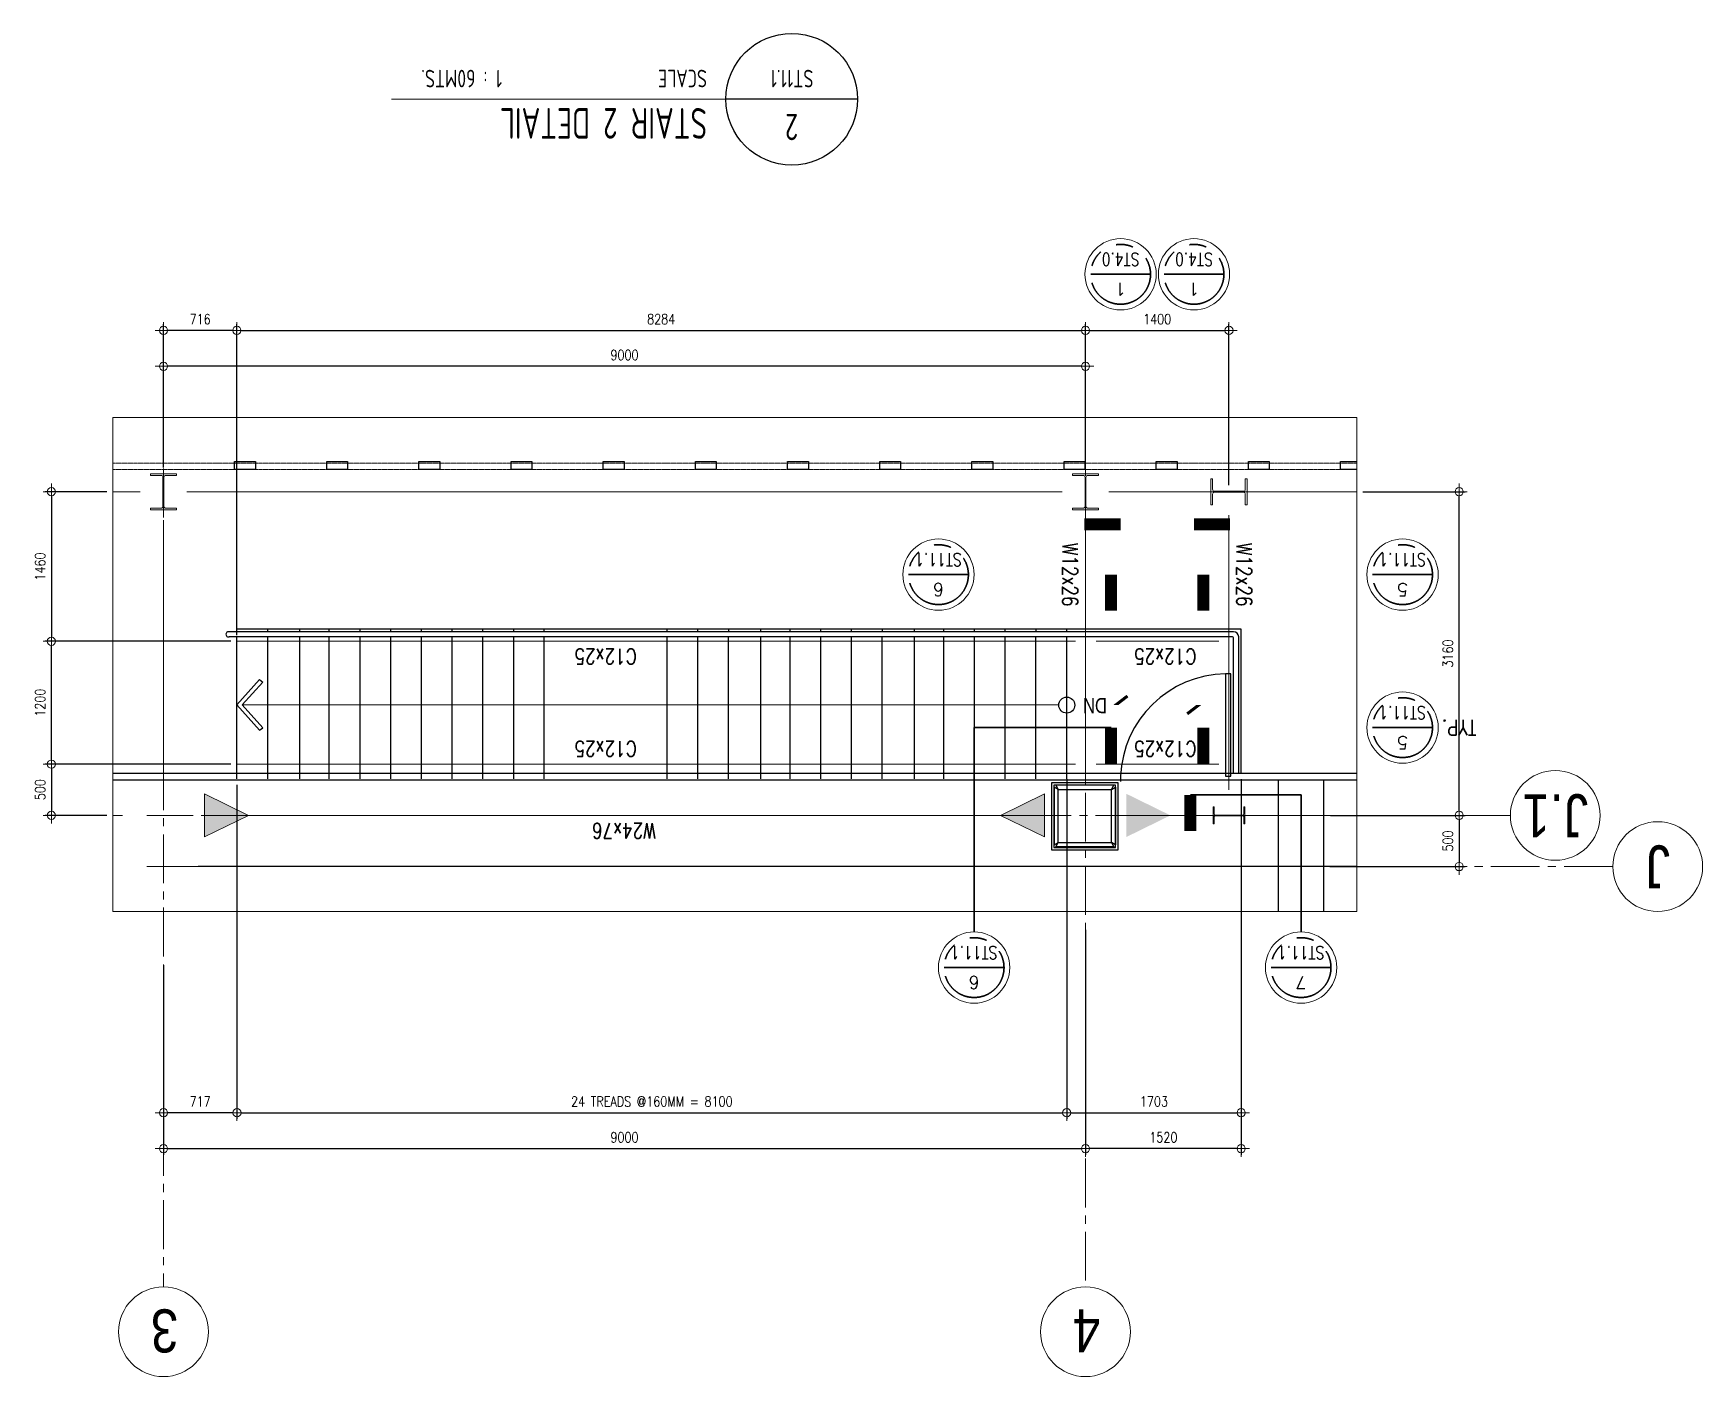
# Model space of a CAD drawing. Header units: millimetres. Extents: x 374056 to 882622, y 26363 to 140094.
# Drawn here: x 729251 to 745545, y 26363 to 39479 of the extents above; entities that cross this region are included whole.
import ezdxf
from ezdxf.enums import TextEntityAlignment as Align

# ---------------------------------------------------------------- set-up
doc = ezdxf.new("R2010")
doc.units = ezdxf.units.MM
doc.header["$MEASUREMENT"] = 0
for name, pattern in [('$0$CENTER2', [28.575, 19.05, -3.175, 3.175, -3.175]), ('CENTER', [50.8, 31.75, -6.35, 6.35, -6.35]), ('CENTER2', [28.575, 19.05, -3.175, 3.175, -3.175]), ('PHANTOM2', [1.25, 0.625, -0.125, 0.125, -0.125, 0.125, -0.125])]:
    doc.linetypes.add(name, pattern=pattern)
doc.layers.get('0').update_dxf_attribs({"lineweight": 9})
for name, color, linetype in [('$0$COLUMN', 7, 'Continuous'), ('$0$D', 1, 'Continuous'), ('$0$DR', 7, 'Continuous'), ('$0$HATCH', 8, 'Continuous'), ('$0$S-COLS', 6, 'Continuous'), ('$0$S_GRID LINES', 252, 'Continuous'), ('$1$HATCH', 8, 'Continuous'), ('$2$cladding', 2, 'Continuous'), ('TARGET-MAIN', 1, 'Continuous')]:
    doc.layers.add(name, color=color, linetype=linetype)
for name, color, linetype, lineweight in [('A_DIM', 1, 'Continuous', 5), ('COLUMN', 4, 'Continuous', 20), ('OUTLINE', 252, 'CENTER2', 9), ('S-ANNO-DIMS', 252, 'Continuous', 5), ('S-ANNO-MARK', 2, 'Continuous', 18), ('S-ANNO-NPLT', 7, 'Continuous', 9), ('S-Anno-Symb', 143, 'PHANTOM2', 30), ('S-Anno-Text', 52, 'Continuous', 9), ('S-BEAM', 5, 'Continuous', 9), ('S-CONN', 1, 'Continuous', 9), ('S_GRID LINES', 252, 'CENTER', 5), ('TEXT', 6, 'Continuous', 20)]:
    doc.layers.add(name, color=color, linetype=linetype, lineweight=lineweight)
doc.styles.add('$0$MMTX$0$ESMX$0$X-OPTA1D', font='x-opta1d')
doc.styles.add('1', font='romans.shx', dxfattribs={"width": 0.8, "height": 100})
doc.styles.add('ARCHITEXT', font='architxt.shx', dxfattribs={"width": 0.85})
doc.styles.add('ARIALNW', font='ARIALN.TTF')
doc.styles.add('ROMANSX', font='ROMANS.shx', dxfattribs={"height": 0.09375})
doc.styles.add('SIMPLEX', font='SIMPLEX.shx', dxfattribs={"width": 1.1})
doc.dimstyles.new('DIM 60', dxfattribs={"dimtxt": 120, "dimasz": 40, "dimexe": 60, "dimexo": 60, "dimgap": 60, "dimtad": 1, "dimdec": 4, "dimrnd": 1, "dimdsep": 46, "dimtxsty": '1', "dimblk": 'CIR-1', "dimcen": 100, "dimclrd": 1, "dimclre": 1, "dimclrt": 3, "dimadec": 0, "dimazin": 0, "dimtfac": 1, "dimtdec": 4, "dimtix": 1, "dimtmove": 0, "dimatfit": 3, "dimfxl": 0, "dimtvp": 1, "dimtolj": 1, "dimtzin": 0, "dimarcsym": 0})

# ---------------------------------------------------------------- blocks, each defined once
blk = doc.blocks.new('CIR-1')
at = {"layer": 'A_DIM'}
for p, q in [((-2, 0), (2, 0)), ((0, -2), (0, 2))]:
    blk.add_line(p, q, dxfattribs=at)
at = {"layer": 'A_DIM', "color": 2}
blk.add_circle((0, 0), 1, dxfattribs=at)
blk = doc.blocks.new('*D217')
at = {"layer": 'A_DIM', "color": 1, "lineweight": -2, "ltscale": 0.05, "transparency": 16777216}
for p, q in [((742228, 35003), (743228, 35003)), ((743168, 31883), (743168, 34963)), ((741913, 31843), (743228, 31843))]:
    blk.add_line(p, q, dxfattribs=at)
at = {"layer": 'Defpoints', "color": 0, "ltscale": 0.05, "transparency": 16777216}
for p in [(742168, 35003, 0), (743168, 35003), (741853, 31843, 0)]:
    blk.add_point(p, dxfattribs=at)
at = {"layer": 'A_DIM', "color": 1, "lineweight": -2, "ltscale": 0.05, "transparency": 16777216, "xscale": 40, "yscale": 40, "zscale": 40}
for p, rotation in [((743168, 35003), 90), ((743168, 31843), 270)]:
    blk.add_blockref('CIR-1', p, dxfattribs=dict(at, rotation=rotation))
at = {"layer": 'A_DIM', "color": 3, "ltscale": 0.05, "transparency": 16777216, "insert": (743058, 33423), "char_height": 100, "attachment_point": 5, "rotation": 90, "style": '1'}
blk.add_mtext('\\A1;3160', dxfattribs=at)
blk = doc.blocks.new('*D218')
at = {"layer": 'A_DIM', "color": 1, "lineweight": -2, "ltscale": 0.05, "transparency": 16777216}
for p, q in [((741913, 31843), (743228, 31843)), ((743168, 31803), (743168, 31383)), ((741907, 31343), (743228, 31343))]:
    blk.add_line(p, q, dxfattribs=at)
at = {"layer": 'Defpoints', "color": 0, "ltscale": 0.05, "transparency": 16777216}
for p in [(741853, 31843, 0), (741847, 31343, 0), (743168, 31343)]:
    blk.add_point(p, dxfattribs=at)
at = {"layer": 'A_DIM', "color": 1, "lineweight": -2, "ltscale": 0.05, "transparency": 16777216, "xscale": 40, "yscale": 40, "zscale": 40}
for p, rotation in [((743168, 31843), 90), ((743168, 31343), 270)]:
    blk.add_blockref('CIR-1', p, dxfattribs=dict(at, rotation=rotation))
at = {"layer": 'A_DIM', "color": 3, "ltscale": 0.05, "transparency": 16777216, "insert": (743058, 31593), "char_height": 100, "attachment_point": 5, "rotation": 90, "style": '1'}
blk.add_mtext('\\A1;500', dxfattribs=at)
blk = doc.blocks.new('*D219')
at = {"layer": 'A_DIM', "color": 1, "lineweight": -2, "ltscale": 0.05, "transparency": 16777216}
for p, q in [((731238, 32140), (731238, 28879)), ((730521, 30379), (730521, 28879)), ((731198, 28939), (730561, 28939))]:
    blk.add_line(p, q, dxfattribs=at)
at = {"layer": 'Defpoints', "color": 0, "ltscale": 0.05, "transparency": 16777216}
for p in [(731238, 32200, 0), (730521, 30439, 0), (730521, 28939)]:
    blk.add_point(p, dxfattribs=at)
at = {"layer": 'A_DIM', "color": 1, "lineweight": -2, "ltscale": 0.05, "transparency": 16777216, "xscale": 40, "yscale": 40, "zscale": 40, "rotation": 180}
blk.add_blockref('CIR-1', (730521, 28939), dxfattribs=at)
at = {"layer": 'A_DIM', "color": 1, "lineweight": -2, "ltscale": 0.05, "transparency": 16777216, "xscale": 40, "yscale": 40, "zscale": 40}
blk.add_blockref('CIR-1', (731238, 28939), dxfattribs=at)
at = {"layer": 'A_DIM', "color": 3, "ltscale": 0.05, "transparency": 16777216, "insert": (730879, 29049), "char_height": 100, "attachment_point": 5, "style": '1'}
blk.add_mtext('\\A1;717', dxfattribs=at)
blk = doc.blocks.new('*D220')
at = {"layer": 'A_DIM', "color": 1, "lineweight": -2, "ltscale": 0.05, "transparency": 16777216}
for p, q in [((739521, 30724), (739521, 28529)), ((730521, 30379), (730521, 28529)), ((730561, 28589), (739481, 28589))]:
    blk.add_line(p, q, dxfattribs=at)
at = {"layer": 'Defpoints', "color": 0, "ltscale": 0.05, "transparency": 16777216}
for p in [(739521, 30784, 0), (730521, 30439, 0), (739521, 28589)]:
    blk.add_point(p, dxfattribs=at)
at = {"layer": 'A_DIM', "color": 1, "lineweight": -2, "ltscale": 0.05, "transparency": 16777216, "xscale": 40, "yscale": 40, "zscale": 40, "rotation": 180}
blk.add_blockref('CIR-1', (730521, 28589), dxfattribs=at)
at = {"layer": 'A_DIM', "color": 1, "lineweight": -2, "ltscale": 0.05, "transparency": 16777216, "xscale": 40, "yscale": 40, "zscale": 40}
blk.add_blockref('CIR-1', (739521, 28589), dxfattribs=at)
at = {"layer": 'A_DIM', "color": 3, "ltscale": 0.05, "transparency": 16777216, "insert": (735021, 28699), "char_height": 100, "attachment_point": 5, "style": '1'}
blk.add_mtext('\\A1;9000', dxfattribs=at)
blk = doc.blocks.new('*D221')
at = {"layer": 'A_DIM', "color": 1, "lineweight": -2, "ltscale": 0.05, "transparency": 16777216}
for p, q in [((731238, 32140), (731238, 28879)), ((739338, 32196), (739338, 28879)), ((731278, 28939), (739298, 28939))]:
    blk.add_line(p, q, dxfattribs=at)
at = {"layer": 'Defpoints', "color": 0, "ltscale": 0.05, "transparency": 16777216}
for p in [(731238, 32200, 0), (739338, 32256, 0), (739338, 28939)]:
    blk.add_point(p, dxfattribs=at)
at = {"layer": 'A_DIM', "color": 1, "lineweight": -2, "ltscale": 0.05, "transparency": 16777216, "xscale": 40, "yscale": 40, "zscale": 40, "rotation": 180}
blk.add_blockref('CIR-1', (731238, 28939), dxfattribs=at)
at = {"layer": 'A_DIM', "color": 1, "lineweight": -2, "ltscale": 0.05, "transparency": 16777216, "xscale": 40, "yscale": 40, "zscale": 40}
blk.add_blockref('CIR-1', (739338, 28939), dxfattribs=at)
at = {"layer": 'A_DIM', "color": 3, "ltscale": 0.05, "transparency": 16777216, "insert": (735288, 29049), "char_height": 100, "attachment_point": 5, "style": '1'}
blk.add_mtext('\\A1;24 TREADS @160MM = 8100', dxfattribs=at)
blk = doc.blocks.new('*D222')
at = {"layer": 'A_DIM', "color": 1, "lineweight": -2, "ltscale": 0.05, "transparency": 16777216}
for p, q in [((739338, 32196), (739338, 28879)), ((741041, 32196), (741041, 28879)), ((739378, 28939), (741001, 28939))]:
    blk.add_line(p, q, dxfattribs=at)
at = {"layer": 'Defpoints', "color": 0, "ltscale": 0.05, "transparency": 16777216}
for p in [(739338, 32256, 0), (741041, 32256, 0), (741041, 28939)]:
    blk.add_point(p, dxfattribs=at)
at = {"layer": 'A_DIM', "color": 1, "lineweight": -2, "ltscale": 0.05, "transparency": 16777216, "xscale": 40, "yscale": 40, "zscale": 40, "rotation": 180}
blk.add_blockref('CIR-1', (739338, 28939), dxfattribs=at)
at = {"layer": 'A_DIM', "color": 1, "lineweight": -2, "ltscale": 0.05, "transparency": 16777216, "xscale": 40, "yscale": 40, "zscale": 40}
blk.add_blockref('CIR-1', (741041, 28939), dxfattribs=at)
at = {"layer": 'A_DIM', "color": 3, "ltscale": 0.05, "transparency": 16777216, "insert": (740189, 29049), "char_height": 100, "attachment_point": 5, "style": '1'}
blk.add_mtext('\\A1;1703', dxfattribs=at)
blk = doc.blocks.new('TARGET-DWGLABEL')
at = {"layer": 'TARGET-MAIN'}
blk.add_line((-7.5, 0), (7.5, 0), dxfattribs=at)
blk.add_circle((0, 0), 7.5, dxfattribs=at)
at = {"layer": 'TARGET-MAIN', "color": 2, "style": 'ARCHITEXT', "width": 0.85}
blk.add_text('SCALE', height=2, dxfattribs=at).set_placement((9.66, -2.36), align=Align.MIDDLE_LEFT)
at = {"layer": 'TARGET-MAIN', "color": 6, "style": 'ARCHITEXT', "width": 0.85}
blk.add_attdef('DRAWING_TITLE', text='', height=5, dxfattribs=at).set_placement((9.08, 4.41), align=Align.MIDDLE_LEFT)
at = {"layer": 'TARGET-MAIN', "color": 4, "style": 'ARCHITEXT', "width": 0.85}
blk.add_attdef('DWG_NO.', text='', height=3, dxfattribs=at).set_placement((0, 3.17), align=Align.MIDDLE_CENTER)
at = {"layer": 'TARGET-MAIN', "color": 3, "style": 'ARCHITEXT', "width": 0.85}
blk.add_attdef('SHT_NO.', text='', height=2, dxfattribs=at).set_placement((-0.02, -2.36), align=Align.MIDDLE_CENTER)
at = {"layer": 'TARGET-MAIN', "color": 2, "style": 'ARCHITEXT', "width": 0.85}
blk.add_attdef('SCALE', text='', height=2, dxfattribs=at).set_placement((69.6, -2.36), align=Align.MIDDLE_RIGHT)
blk = doc.blocks.new('Bubble')
at = {"layer": 'S-ANNO-NPLT'}
blk.add_circle((0, 0), 0.261, dxfattribs=at)
at = {"layer": 'S-Anno-Symb', "color": 0}
blk.add_line((-0.219, 0), (0.219, 0), dxfattribs=at)
blk.add_circle((0, 0), 0.219, dxfattribs=at)
at = {"layer": 'S-Anno-Symb', "style": 'ROMANSX'}
for tag, p in [('1', (0, 0.109)), ('S1', (0, -0.109))]:
    blk.add_attdef(tag, text='', height=0.0937, dxfattribs=at).set_placement(p, align=Align.MIDDLE_CENTER)
at = {"layer": 'S-Anno-Symb', "style": 'ROMANSX', "width": 1.018385, "flags": 8}
blk.add_attdef('LONG', text='', height=0.0937, dxfattribs=at).set_placement((-0.18, -0.125), (0.18, -0.125), align=Align.FIT)
blk = doc.blocks.new('*D235')
at = {"layer": 'A_DIM', "color": 1, "lineweight": -2, "ltscale": 0.05, "transparency": 16777216}
for p, q in [((731178, 33543), (729367, 33543)), ((729427, 32383), (729427, 33503)), ((731177, 32343), (729367, 32343))]:
    blk.add_line(p, q, dxfattribs=at)
at = {"layer": 'Defpoints', "color": 0, "ltscale": 0.05, "transparency": 16777216}
for p in [(729427, 33543), (731238, 33543, 0), (731237, 32343, 0)]:
    blk.add_point(p, dxfattribs=at)
at = {"layer": 'A_DIM', "color": 1, "lineweight": -2, "ltscale": 0.05, "transparency": 16777216, "xscale": 40, "yscale": 40, "zscale": 40}
for p, rotation in [((729427, 33543), 90), ((729427, 32343), 270)]:
    blk.add_blockref('CIR-1', p, dxfattribs=dict(at, rotation=rotation))
at = {"layer": 'A_DIM', "color": 3, "ltscale": 0.05, "transparency": 16777216, "insert": (729317, 32943), "char_height": 100, "attachment_point": 5, "rotation": 90, "style": '1'}
blk.add_mtext('\\A1;1200', dxfattribs=at)
blk = doc.blocks.new('*D236')
at = {"layer": 'A_DIM', "color": 1, "lineweight": -2, "ltscale": 0.05, "transparency": 16777216}
for p, q in [((731177, 32343), (729367, 32343)), ((729427, 32303), (729427, 31883)), ((729967, 31843), (729367, 31843))]:
    blk.add_line(p, q, dxfattribs=at)
at = {"layer": 'Defpoints', "color": 0, "ltscale": 0.05, "transparency": 16777216}
for p in [(731237, 32343, 0), (729427, 31843), (730027, 31843, 0)]:
    blk.add_point(p, dxfattribs=at)
at = {"layer": 'A_DIM', "color": 1, "lineweight": -2, "ltscale": 0.05, "transparency": 16777216, "xscale": 40, "yscale": 40, "zscale": 40}
for p, rotation in [((729427, 32343), 90), ((729427, 31843), 270)]:
    blk.add_blockref('CIR-1', p, dxfattribs=dict(at, rotation=rotation))
at = {"layer": 'A_DIM', "color": 3, "ltscale": 0.05, "transparency": 16777216, "insert": (729317, 32093), "char_height": 100, "attachment_point": 5, "rotation": 90, "style": '1'}
blk.add_mtext('\\A1;500', dxfattribs=at)
blk = doc.blocks.new('*D237')
at = {"layer": 'A_DIM', "color": 1, "lineweight": -2, "ltscale": 0.05, "transparency": 16777216}
for p, q in [((729967, 35003), (729367, 35003)), ((729427, 34963), (729427, 33583)), ((731178, 33543), (729367, 33543))]:
    blk.add_line(p, q, dxfattribs=at)
at = {"layer": 'Defpoints', "color": 0, "ltscale": 0.05, "transparency": 16777216}
for p in [(730027, 35003, 0), (729427, 33543), (731238, 33543, 0)]:
    blk.add_point(p, dxfattribs=at)
at = {"layer": 'A_DIM', "color": 1, "lineweight": -2, "ltscale": 0.05, "transparency": 16777216, "xscale": 40, "yscale": 40, "zscale": 40}
for p, rotation in [((729427, 35003), 90), ((729427, 33543), 270)]:
    blk.add_blockref('CIR-1', p, dxfattribs=dict(at, rotation=rotation))
at = {"layer": 'A_DIM', "color": 3, "ltscale": 0.05, "transparency": 16777216, "insert": (729317, 34273), "char_height": 100, "attachment_point": 5, "rotation": 90, "style": '1'}
blk.add_mtext('\\A1;1460', dxfattribs=at)
blk = doc.blocks.new('*D241')
at = {"layer": 'A_DIM', "color": 1, "lineweight": -2, "ltscale": 0.05, "transparency": 16777216}
for p, q in [((739521, 35239), (739521, 36638)), ((739561, 36578), (740881, 36578)), ((740921, 35067), (740921, 36638))]:
    blk.add_line(p, q, dxfattribs=at)
at = {"layer": 'Defpoints', "color": 0, "ltscale": 0.05, "transparency": 16777216}
for p in [(740921, 36578), (739521, 35179, 0), (740921, 35007, 0)]:
    blk.add_point(p, dxfattribs=at)
at = {"layer": 'A_DIM', "color": 1, "lineweight": -2, "ltscale": 0.05, "transparency": 16777216, "xscale": 40, "yscale": 40, "zscale": 40, "rotation": 180}
blk.add_blockref('CIR-1', (739521, 36578), dxfattribs=at)
at = {"layer": 'A_DIM', "color": 1, "lineweight": -2, "ltscale": 0.05, "transparency": 16777216, "xscale": 40, "yscale": 40, "zscale": 40}
blk.add_blockref('CIR-1', (740921, 36578), dxfattribs=at)
at = {"layer": 'A_DIM', "color": 3, "ltscale": 0.05, "transparency": 16777216, "insert": (740221, 36688), "char_height": 100, "attachment_point": 5, "style": '1'}
blk.add_mtext('\\A1;1400', dxfattribs=at)
blk = doc.blocks.new('*D242')
at = {"layer": 'A_DIM', "color": 1, "lineweight": -2, "ltscale": 0.05, "transparency": 16777216}
for p, q in [((730521, 35239), (730521, 36288)), ((739481, 36228), (730561, 36228)), ((739521, 35239), (739521, 36288))]:
    blk.add_line(p, q, dxfattribs=at)
at = {"layer": 'Defpoints', "color": 0, "ltscale": 0.05, "transparency": 16777216}
for p in [(730521, 36228), (730521, 35179, 0), (739521, 35179, 0)]:
    blk.add_point(p, dxfattribs=at)
at = {"layer": 'A_DIM', "color": 1, "lineweight": -2, "ltscale": 0.05, "transparency": 16777216, "xscale": 40, "yscale": 40, "zscale": 40, "rotation": 180}
blk.add_blockref('CIR-1', (730521, 36228), dxfattribs=at)
at = {"layer": 'A_DIM', "color": 1, "lineweight": -2, "ltscale": 0.05, "transparency": 16777216, "xscale": 40, "yscale": 40, "zscale": 40}
blk.add_blockref('CIR-1', (739521, 36228), dxfattribs=at)
at = {"layer": 'A_DIM', "color": 3, "ltscale": 0.05, "transparency": 16777216, "insert": (735021, 36338), "char_height": 100, "attachment_point": 5, "style": '1'}
blk.add_mtext('\\A1;9000', dxfattribs=at)
blk = doc.blocks.new('*D243')
at = {"layer": 'A_DIM', "color": 1, "lineweight": -2, "ltscale": 0.05, "transparency": 16777216}
for p, q in [((730521, 35239), (730521, 36638)), ((731197, 36578), (730561, 36578)), ((731237, 33603), (731237, 36638))]:
    blk.add_line(p, q, dxfattribs=at)
at = {"layer": 'Defpoints', "color": 0, "ltscale": 0.05, "transparency": 16777216}
for p in [(730521, 36578), (730521, 35179, 0), (731237, 33543, 0)]:
    blk.add_point(p, dxfattribs=at)
at = {"layer": 'A_DIM', "color": 1, "lineweight": -2, "ltscale": 0.05, "transparency": 16777216, "xscale": 40, "yscale": 40, "zscale": 40, "rotation": 180}
blk.add_blockref('CIR-1', (730521, 36578), dxfattribs=at)
at = {"layer": 'A_DIM', "color": 1, "lineweight": -2, "ltscale": 0.05, "transparency": 16777216, "xscale": 40, "yscale": 40, "zscale": 40}
blk.add_blockref('CIR-1', (731237, 36578), dxfattribs=at)
at = {"layer": 'A_DIM', "color": 3, "ltscale": 0.05, "transparency": 16777216, "insert": (730879, 36688), "char_height": 100, "attachment_point": 5, "style": '1'}
blk.add_mtext('\\A1;716', dxfattribs=at)
blk = doc.blocks.new('*D244')
at = {"layer": 'A_DIM', "color": 1, "lineweight": -2, "ltscale": 0.05, "transparency": 16777216}
for p, q in [((731237, 33603), (731237, 36638)), ((731277, 36578), (739481, 36578)), ((739521, 35239), (739521, 36638))]:
    blk.add_line(p, q, dxfattribs=at)
at = {"layer": 'Defpoints', "color": 0, "ltscale": 0.05, "transparency": 16777216}
for p in [(739521, 36578), (739521, 35179, 0), (731237, 33543, 0)]:
    blk.add_point(p, dxfattribs=at)
at = {"layer": 'A_DIM', "color": 1, "lineweight": -2, "ltscale": 0.05, "transparency": 16777216, "xscale": 40, "yscale": 40, "zscale": 40, "rotation": 180}
blk.add_blockref('CIR-1', (731237, 36578), dxfattribs=at)
at = {"layer": 'A_DIM', "color": 1, "lineweight": -2, "ltscale": 0.05, "transparency": 16777216, "xscale": 40, "yscale": 40, "zscale": 40}
blk.add_blockref('CIR-1', (739521, 36578), dxfattribs=at)
at = {"layer": 'A_DIM', "color": 3, "ltscale": 0.05, "transparency": 16777216, "insert": (735379, 36688), "char_height": 100, "attachment_point": 5, "style": '1'}
blk.add_mtext('\\A1;8284', dxfattribs=at)
blk = doc.blocks.new('*D245')
at = {"layer": 'A_DIM', "color": 1, "lineweight": -2, "ltscale": 0.05, "transparency": 16777216}
for p, q in [((741041, 32196), (741041, 28529)), ((739521, 30724), (739521, 28529)), ((741001, 28589), (739561, 28589))]:
    blk.add_line(p, q, dxfattribs=at)
at = {"layer": 'Defpoints', "color": 0, "ltscale": 0.05, "transparency": 16777216}
for p in [(741041, 32256, 0), (739521, 30784, 0), (739521, 28589)]:
    blk.add_point(p, dxfattribs=at)
at = {"layer": 'A_DIM', "color": 1, "lineweight": -2, "ltscale": 0.05, "transparency": 16777216, "xscale": 40, "yscale": 40, "zscale": 40, "rotation": 180}
blk.add_blockref('CIR-1', (739521, 28589), dxfattribs=at)
at = {"layer": 'A_DIM', "color": 1, "lineweight": -2, "ltscale": 0.05, "transparency": 16777216, "xscale": 40, "yscale": 40, "zscale": 40}
blk.add_blockref('CIR-1', (741041, 28589), dxfattribs=at)
at = {"layer": 'A_DIM', "color": 3, "ltscale": 0.05, "transparency": 16777216, "insert": (740281, 28699), "char_height": 100, "attachment_point": 5, "style": '1'}
blk.add_mtext('\\A1;1520', dxfattribs=at)

msp = doc.modelspace()

# ---------------------------------------------------------------- hatches: boundary and pattern name
at = {"layer": 'S-CONN'}
for points in [[(730921.01819, 31632.2006), (731350.0345, 31842.56761), (730921.01819, 32052.93463)], [(739121.01819, 31632.2006), (738692.00188, 31842.56761), (739121.01819, 32052.93463)], [(739921.01819, 31632.2006), (740350.0345, 31842.56761), (739921.01819, 32052.93463)]]:
    msp.add_hatch(color=256, dxfattribs=at).paths.add_polyline_path(points)

# ---------------------------------------------------------------- linework, layer by layer
at = {"layer": '$0$COLUMN', "color": 4, "lineweight": -3, "ltscale": 0.05, "elevation": -0.00008}
msp.add_lwpolyline([(739840.22028, 32161.41372), (739188.14566, 32161.41372), (739188.14566, 31505.34061), (739840.22028, 31505.34061)], close=True, dxfattribs=at)
at = {"layer": '$0$COLUMN', "color": 2, "lineweight": -3, "ltscale": 0.05, "elevation": -0.00008}
msp.add_lwpolyline([(739815.22978, 32136.42321), (739213.13617, 32136.42321), (739213.13617, 31530.33112), (739815.22978, 31530.33112)], close=True, dxfattribs=at)
at = {"layer": '$0$D', "ltscale": 0.5}
for p, q in [((741403.39519, 30904.29271, -0.00005), (741403.39519, 32191.14985, -0.00005)), ((741403.39519, 30904.29271, -0.00005), (741403.39519, 32191.14985, -0.00005)), ((741847.13849, 30904.29271, -0.00006), (741847.13849, 32191.14985, -0.00005))]:
    msp.add_line(p, q, dxfattribs=at)
at = {"layer": '$0$DR', "ltscale": 10}
for p, q in [((740966.19443, 33635.85361, -0.00007), (731161.2636, 33635.85361, -0.00016)), ((740956.19823, 33585.87259, -0.00008), (731161.2636, 33585.87259, -0.00016)), ((731237.26535, 32199.71789, -0.00008), (731237.26535, 33585.87259, -0.00008)), ((731237.48483, 33635.85361, -0.00009), (731237.48483, 33660.84411, -0.00009)), ((741041.16595, 33660.84411, -0.00008), (731237.50834, 33660.84411, -0.00014)), ((731539.26535, 32199.71789, -0.00011), (731539.26535, 33585.87259, -0.00011)), ((731539.48483, 33635.85361, -0.00012), (731539.48483, 33660.84411, -0.00012)), ((731852.48973, 32199.71789, -0.00011), (731852.48973, 33585.87259, -0.00011)), ((731852.70922, 33635.85361, -0.00012), (731852.70922, 33660.84411, -0.00012)), ((732139.26535, 32199.71789, -0.00011), (732139.26535, 33585.87259, -0.00011)), ((732139.48483, 33635.85361, -0.00012), (732139.48483, 33660.84411, -0.00012)), ((732439.26535, 32199.71789, -0.00011), (732439.26535, 33585.87259, -0.00011)), ((732439.48483, 33635.85361, -0.00012), (732439.48483, 33660.84411, -0.00012)), ((732739.26535, 32199.71789, -0.00011), (732739.26535, 33585.87259, -0.00011)), ((732739.48483, 33635.85361, -0.00012), (732739.48483, 33660.84411, -0.00012)), ((733039.26535, 32199.71789, -0.00011), (733039.26535, 33585.87259, -0.00011)), ((733039.48483, 33635.85361, -0.00012), (733039.48483, 33660.84411, -0.00012)), ((733339.26535, 32199.71789, -0.00011), (733339.26535, 33585.87259, -0.00011)), ((733339.48483, 33635.85361, -0.00012), (733339.48483, 33660.84411, -0.00012)), ((733639.26535, 32199.71789, -0.00011), (733639.26535, 33585.87259, -0.00011)), ((733639.48483, 33635.85361, -0.00012), (733639.48483, 33660.84411, -0.00012)), ((733939.26535, 32199.71789, -0.00011), (733939.26535, 33585.87259, -0.00011)), ((733939.48483, 33635.85361, -0.00012), (733939.48483, 33660.84411, -0.00012)), ((734237.12614, 32199.71789, -0.00014), (734237.12614, 33585.87259, -0.00014)), ((734237.34563, 33635.85361, -0.00015), (734237.34563, 33660.84411, -0.00015)), ((735436.67046, 32199.71789, -0.00008), (735436.67046, 33585.87259, -0.00008)), ((735436.88995, 33635.85361, -0.00009), (735436.88995, 33660.84411, -0.00009)), ((735737.67046, 32199.71789, -0.00005), (735737.67046, 33585.87259, -0.00005)), ((735737.88995, 33635.85361, -0.00006), (735737.88995, 33660.84411, -0.00006)), ((736037.67046, 32199.71789, -0.00005), (736037.67046, 33585.87259, -0.00005)), ((736037.88995, 33635.85361, -0.00006), (736037.88995, 33660.84411, -0.00006)), ((736350.89485, 32199.71789, -0.00005), (736350.89485, 33585.87259, -0.00005)), ((736351.11433, 33635.85361, -0.00006), (736351.11433, 33660.84411, -0.00006)), ((736637.67046, 32199.71789, -0.00005), (736637.67046, 33585.87259, -0.00005)), ((736637.88995, 33635.85361, -0.00006), (736637.88995, 33660.84411, -0.00006)), ((736937.67046, 32199.71789, -0.00005), (736937.67046, 33585.87259, -0.00005)), ((736937.88995, 33635.85361, -0.00006), (736937.88995, 33660.84411, -0.00006)), ((737237.67046, 32199.71789, -0.00005), (737237.67046, 33585.87259, -0.00005)), ((737237.88995, 33635.85361, -0.00006), (737237.88995, 33660.84411, -0.00006)), ((737537.67046, 32199.71789, -0.00005), (737537.67046, 33585.87259, -0.00005)), ((737537.88995, 33635.85361, -0.00006), (737537.88995, 33660.84411, -0.00006)), ((737850.89485, 32199.71789, -0.00005), (737850.89485, 33585.87259, -0.00005)), ((737851.11433, 33635.85361, -0.00006), (737851.11433, 33660.84411, -0.00006)), ((738137.67046, 32199.71789, -0.00005), (738137.67046, 33585.87259, -0.00005)), ((738137.88995, 33635.85361, -0.00006), (738137.88995, 33660.84411, -0.00006)), ((738437.67046, 32199.71789, -0.00005), (738437.67046, 33585.87259, -0.00005)), ((738437.88995, 33635.85361, -0.00006), (738437.88995, 33660.84411, -0.00006)), ((738737.67046, 32199.71789, -0.00005), (738737.67046, 33585.87259, -0.00005)), ((738737.88995, 33635.85361, -0.00006), (738737.88995, 33660.84411, -0.00006)), ((739037.67046, 32199.71789, -0.00005), (739037.67046, 33585.87259, -0.00005)), ((739037.88995, 33635.85361, -0.00006), (739037.88995, 33660.84411, -0.00006)), ((739337.67046, 32199.71789, -0.00005), (739337.67046, 33585.87259, -0.00005)), ((739337.88995, 33635.85361, -0.00006), (739337.88995, 33660.84411, -0.00006)), ((740966.19443, 32256.37764, -0.00008), (740966.19443, 33575.87639, -0.00008)), ((741016.17545, 32256.37764, -0.00008), (741016.17545, 33585.87259, -0.00008)), ((741041.16595, 32256.37764, -0.00008), (741041.16595, 33660.84411, -0.00008)), ((740938.31724, 33226.39295, -0.00008), (740888.33623, 33226.39295, -0.00008)), ((740888.33623, 33226.39295, -0.00008), (740888.33623, 32224.70839, -0.00008)), ((740938.31724, 32224.70839, -0.00008), (740938.31724, 33226.39295, -0.00008)), ((730026.69588, 32256.37764, -0.00007), (742168.17855, 32256.37764, -0.00007)), ((730026.69588, 32191.14985, -0.00007), (742168.17855, 32191.14985, -0.00007)), ((739861.69677, 32224.70839, -0.00008), (739861.69677, 32174.89519, -0.00008)), ((740888.33623, 32224.70839, -0.00008), (740938.31724, 32224.70839, -0.00008))]:
    msp.add_line(p, q, dxfattribs=at)
for centre, radius, start, end in [((731155.87786, 33610.8631, -0.00016), 25.56426, 77.83811921, 282.16188079), ((740956.19823, 33575.87639, -0.00008), 9.9962, 0, 90), ((740966.19443, 33585.87259, -0.00008), 49.98101, 0, 90)]:
    msp.add_arc(centre, radius, start, end, dxfattribs=at)
at = {"layer": '$0$HATCH', "linetype": 'ByBlock', "ltscale": 0.5}
msp.add_line((739259.49185, 32919.64803, -0.00007), (731287.49613, 32921.12512, -0.00013), dxfattribs=at)
msp.add_circle((739337.67046, 32919.67668, -0.00005), 78.17861, dxfattribs=at)
msp.add_arc((740910.16707, 32177.06792, -0.00008), 1049.5521, 91.191847054, 177.398379515, dxfattribs=at)
at = {"layer": '$0$S-COLS', "elevation": -0.00008}
for points in [[(739254.2817, 32096.4384), (739214.29689, 32118.75225), (739214.29689, 31554.32201), (739254.2817, 31576.63586)], [(739254.2817, 32096.4384), (739774.08424, 32096.4384), (739796.3981, 32136.42321), (739231.96785, 32136.42321)], [(739774.08424, 32096.4384), (739814.06905, 32118.75225), (739814.06905, 31554.32201), (739774.08424, 31576.63586)], [(739254.2817, 31576.63586), (739774.08424, 31576.63586), (739796.3981, 31536.65105), (739231.96785, 31536.65105)]]:
    msp.add_lwpolyline(points, close=True, dxfattribs=at)
at = {"layer": '$0$S_GRID LINES', "linetype": '$0$CENTER2', "ltscale": 0.2}
msp.add_line((742168.17855, 31342.56761, -0.00006), (730858.00821, 31342.56761, -0.00006), dxfattribs=at)
at = {"layer": '$1$HATCH', "color": 7, "linetype": 'ByBlock', "ltscale": 0.5, "elevation": -0.00013}
for points in [[(731237.54442, 32921.12512), (731457.70651, 33168.77598), (731490.11908, 33144.11627), (731287.49613, 32921.12512)], [(731237.54442, 32921.12512), (731457.70651, 32673.47426), (731490.11908, 32698.13396), (731287.49613, 32921.12512)]]:
    msp.add_lwpolyline(points, dxfattribs=at)
at = {"layer": '$2$cladding', "elevation": -0.00007}
for points in [[(731215.3623, 35299.50025), (731418.61463, 35299.50025), (731418.61463, 35221.30918), (731215.3623, 35221.30918)], [(732115.02054, 35299.50025), (732318.27287, 35299.50025), (732318.27287, 35221.30918), (732115.02054, 35221.30918)], [(733014.67878, 35299.50025), (733217.93111, 35299.50025), (733217.93111, 35221.30918), (733014.67878, 35221.30918)], [(733914.33702, 35299.50025), (734117.58935, 35299.50025), (734117.58935, 35221.30918), (733914.33702, 35221.30918)], [(734813.99526, 35299.50025), (735017.24759, 35299.50025), (735017.24759, 35221.30918), (734813.99526, 35221.30918)], [(735713.6535, 35299.50025), (735916.90583, 35299.50025), (735916.90583, 35221.30918), (735713.6535, 35221.30918)], [(736613.31173, 35299.50025), (736816.56407, 35299.50025), (736816.56407, 35221.30918), (736613.31173, 35221.30918)], [(737512.96997, 35299.50025), (737716.22231, 35299.50025), (737716.22231, 35221.30918), (737512.96997, 35221.30918)], [(738412.62821, 35299.50025), (738615.88055, 35299.50025), (738615.88055, 35221.30918), (738412.62821, 35221.30918)], [(739312.28645, 35299.50025), (739515.53879, 35299.50025), (739515.53879, 35221.30918), (739312.28645, 35221.30918)], [(740211.94469, 35299.50025), (740415.19703, 35299.50025), (740415.19703, 35221.30918), (740211.94469, 35221.30918)], [(741111.60293, 35299.50025), (741314.85527, 35299.50025), (741314.85527, 35221.30918), (741111.60293, 35221.30918)]]:
    msp.add_lwpolyline(points, close=True, dxfattribs=at)
msp.add_lwpolyline([(742168.17855, 35221.30918), (742011.26117, 35221.30918), (742011.26117, 35299.50025), (742168.17855, 35299.50025)], dxfattribs=at)
at = {"ltscale": 0.05, "elevation": -0.00007}
msp.add_lwpolyline([(730026.69588, 35728.32383), (742168.17855, 35728.32383), (742168.17855, 30904.29271), (730026.69588, 30904.29271)], close=True, dxfattribs=at)
for centre in [(744106.45346, 31842.56761, -0.00012), (745106.45346, 31342.56761, -0.00012), (730521.01819, 26800.7758, -0.00004), (739521.01819, 26800.7758, -0.00004)]:
    msp.add_circle(centre, 438.27491)
at = {"layer": 'COLUMN', "ltscale": 0.05, "elevation": -0.00007}
for points in [[(730521.01819, 34826.16461), (730394.08169, 34826.16461), (730394.08169, 34842.54761), (730496.12619, 34842.54761, 0.4142135624), (730516.25569, 34862.67711), (730516.25569, 35142.45811, 0.4142135624), (730496.12619, 35162.58761), (730394.08169, 35162.58761), (730394.08169, 35178.97061), (730647.95469, 35178.97061), (730647.95469, 35162.58761), (730545.91019, 35162.58761, 0.4142135624), (730525.78069, 35142.45811), (730525.78069, 34862.67711, 0.4142135624), (730545.91019, 34842.54761), (730647.95469, 34842.54761), (730647.95469, 34826.16461), (730521.01819, 34826.16461)], [(739521.01819, 34826.16461), (739394.08169, 34826.16461), (739394.08169, 34842.54761), (739496.12619, 34842.54761, 0.4142135624), (739516.25569, 34862.67711), (739516.25569, 35142.45811, 0.4142135624), (739496.12619, 35162.58761), (739394.08169, 35162.58761), (739394.08169, 35178.97061), (739647.95469, 35178.97061), (739647.95469, 35162.58761), (739545.91019, 35162.58761, 0.4142135624), (739525.78069, 35142.45811), (739525.78069, 34862.67711, 0.4142135624), (739545.91019, 34842.54761), (739647.95469, 34842.54761), (739647.95469, 34826.16461), (739521.01819, 34826.16461)], [(740744.61519, 35002.56761), (740744.61519, 35129.50411), (740760.99819, 35129.50411), (740760.99819, 35027.45961, 0.4142135624), (740781.12769, 35007.33011), (741060.90869, 35007.33011, 0.4142135624), (741081.03819, 35027.45961), (741081.03819, 35129.50411), (741097.42119, 35129.50411), (741097.42119, 34875.63111), (741081.03819, 34875.63111), (741081.03819, 34977.67561, 0.4142135624), (741060.90869, 34997.80511), (740781.12769, 34997.80511, 0.4142135624), (740760.99819, 34977.67561), (740760.99819, 34875.63111), (740744.61519, 34875.63111), (740744.61519, 35002.56761)], [(741076.21219, 31842.56761), (741076.21219, 31760.14461), (741066.56019, 31760.14461), (741066.56019, 31827.07361, 0.4142135624), (741053.98719, 31839.64661), (740788.04919, 31839.64661, 0.4142135624), (740775.47619, 31827.07361), (740775.47619, 31760.14461), (740765.82419, 31760.14461), (740765.82419, 31924.99061), (740775.47619, 31924.99061), (740775.47619, 31858.06161, 0.4142135624), (740788.04919, 31845.48861), (741053.98719, 31845.48861, 0.4142135624), (741066.56019, 31858.06161), (741066.56019, 31924.99061), (741076.21219, 31924.99061), (741076.21219, 31842.56761)]]:
    msp.add_lwpolyline(points, format="xyb", dxfattribs=at)
at = {"layer": 'OUTLINE', "ltscale": 0.05}
for p, q in [((742168.17855, 35281.14267, -0.00007), (730026.69588, 35281.14267, -0.00007)), ((742168.17855, 35221.30918, -0.00007), (730026.69588, 35221.30918, -0.00007))]:
    msp.add_line(p, q, dxfattribs=at)
at = {"layer": 'S-ANNO-MARK', "elevation": -0.00007}
msp.add_lwpolyline([(739930.65714, 33008.12625, 29.99952, 29.99952, 0), (739817.61282, 32921.12512, 0, 0, 0), (740627.19037, 32921.12512, 29.99952, 29.99952, 0), (740514.14604, 32834.12398, 0, 0, 0)], format="xyseb", dxfattribs=at)
at = {"layer": 'S-Anno-Symb', "linetype": 'ByBlock'}
for points, elevation in [([(739863.74174, 36778.32383, 0, 0, 0), (739863.74174, 34685.28101, 117.64354, 117.64354, 0), (739510.81113, 34685.28101, 0, 0, 0)], -0.00007), ([(740579.90611, 36778.32383, 0, 0, 0), (740579.90611, 34685.28101, 117.64354, 117.64354, 0), (740932.83671, 34685.28101, 0, 0, 0)], -0.00007), ([(738433.57152, 34193.50436, 0, 0, 0), (739771.01037, 34193.50436, 117.64354, 117.64354, 0), (739771.01037, 33840.57376, 0, 0, 0)], -0.00007), ([(742268.17855, 34193.50436, 0, 0, 0), (740671.01819, 34193.50436, 117.64354, 117.64354, 0), (740671.01819, 33840.57376, 0, 0, 0)], -0.00007), ([(738433.57152, 32699.67126, 0, 0, 0), (739771.01037, 32699.67126, 117.64354, 117.64354, 0), (739771.01037, 32346.74065, 0, 0, 0)], -0.00006), ([(742268.18636, 32699.67126, 0, 0, 0), (740671.026, 32699.67126, 117.64354, 117.64354, 0), (740671.026, 32346.74065, 0, 0, 0)], -0.00006), ([(741625.26684, 32042.56762, 0, 0, 0), (740544.61519, 32042.56762, 117.64354, 117.64354, 0), (740544.61519, 31689.63701, 0, 0, 0)], -0.00007)]:
    msp.add_lwpolyline(points, format="xyseb", dxfattribs=dict(at, elevation=elevation))
for points, elevation in [([(739771.01037, 32699.67126), (738433.57152, 32699.67126), (738433.57152, 30704.29271)], -0.00008), ([(740544.61519, 32042.56762), (741625.26684, 32042.56762), (741625.26684, 30704.29271)], -0.00006)]:
    msp.add_lwpolyline(points, dxfattribs=dict(at, elevation=elevation))
at = {"layer": 'S-Anno-Text', "color": 1}
msp.add_line((737296.45368, 38835.71046, -0.00015), (732745.5827, 38835.71046, -0.00015), dxfattribs=at)
at = {"layer": 'S-BEAM'}
for p, q in [((730026.69588, 35002.56761, -0.00007), (730294.08169, 35002.56761, -0.00007)), ((730121.01819, 31842.56761, -0.00005), (730026.69588, 31842.56761, -0.00005)), ((730921.01819, 31842.56761, -0.00004), (739121.01819, 31842.56762, -0.00005)), ((742168.17855, 31842.56762, -0.00005), (739921.01819, 31842.56762, -0.00005))]:
    msp.add_line(p, q, dxfattribs=at)
at = {"layer": 'S-BEAM', "color": 6}
for p, q in [((739294.08169, 35002.56761, -0.00007), (730747.95469, 35002.56761, -0.00007)), ((739747.95469, 35002.56761, -0.00007), (742168.17855, 35002.56761, -0.00007)), ((730521.01819, 32319.56761, -0.00006), (730521.01819, 34726.16461, -0.0001)), ((739521.01819, 32224.25773, -0.00009), (739521.01819, 34726.16461, -0.00009)), ((740921.01819, 32092.56761, -0.00007), (740921.01819, 34775.63111, -0.00007)), ((731237.26535, 33543.03487, -0.00011), (739423.78499, 33543.03487, -0.00005)), ((740821.01819, 33543.03487, -0.00005), (739623.78499, 33543.03487, -0.00005)), ((731237.26535, 32342.56761, -0.00013), (739423.78499, 32342.56761, -0.00007)), ((740821.01819, 32342.56761, -0.00007), (739623.78499, 32342.56761, -0.00007))]:
    msp.add_line(p, q, dxfattribs=at)
at = {"layer": 'S-CONN', "color": 1, "elevation": -0.00006}
for points in [[(730921.01819, 32052.93463), (731350.0345, 31842.56761), (730921.01819, 31632.2006), (730921.01819, 32054.01511)], [(739121.01819, 32052.93463), (738692.00188, 31842.56761), (739121.01819, 31632.2006), (739121.01819, 32054.01511)]]:
    msp.add_lwpolyline(points, dxfattribs=at)
at = {"layer": 'S_GRID LINES', "linetype": 'CENTER2', "ltscale": 25}
for p, q in [((730521.01819, 36657.14741, -0.00007), (730521.01819, 27239.05071, -0.00008)), ((739521.01819, 36348.91025, -0.0001), (739521.01819, 27239.05071, -0.00008)), ((743668.17855, 31842.56761, -0.00012), (730358.00821, 31842.56761, -0.00013)), ((744668.17855, 31342.56761, -0.00012), (730358.00821, 31342.56761, -0.00013))]:
    msp.add_line(p, q, dxfattribs=at)
at = {"layer": 'S_GRID LINES', "linetype": 'CENTER2', "ltscale": 50}
msp.add_line((730358.00821, 31342.56761, -0.00007), (743168.17855, 31342.56761, -0.00003), dxfattribs=at)

# ---------------------------------------------------------------- block references
at = {"layer": 'S-Anno-Symb'}
ref = msp.add_blockref('Bubble', (739863.74174, 37126.01846, -0.00001), dxfattribs=dict(at, xscale=1333.333333333443, yscale=1333.333333333443, zscale=1333.333333333443, rotation=180))
ref.add_attrib('1', '1', dxfattribs={"height": 125, "rotation": 180, "style": 'ROMANSX'}).set_placement((739863.74174, 36980.18512, -0.00001), align=Align.MIDDLE_CENTER)
ref.add_attrib('S1', 'ST4.0', dxfattribs={"height": 125, "rotation": 180, "style": 'ROMANSX', "width": 0.8}).set_placement((739863.74174, 37271.85179, -0.00001), align=Align.MIDDLE_CENTER)
ref = msp.add_blockref('Bubble', (740579.90611, 37126.01846, -0.00005), dxfattribs=dict(at, xscale=1333.333333333443, yscale=1333.333333333443, zscale=1333.333333333443, rotation=180))
ref.add_attrib('1', '1', dxfattribs={"height": 125, "rotation": 180, "style": 'ROMANSX'}).set_placement((740579.90611, 36980.18512, -0.00005), align=Align.MIDDLE_CENTER)
ref.add_attrib('S1', 'ST4.0', dxfattribs={"height": 125, "rotation": 180, "style": 'ROMANSX', "width": 0.8}).set_placement((740579.90611, 37271.85179, -0.00005), align=Align.MIDDLE_CENTER)
ref = msp.add_blockref('Bubble', (738085.8769, 34193.50436, -0.00007), dxfattribs=dict(at, xscale=1333.333333333443, yscale=1333.333333333443, zscale=1333.333333333443, rotation=180))
ref.add_attrib('1', '6', dxfattribs={"height": 125, "rotation": 180, "style": 'ROMANSX'}).set_placement((738085.8769, 34047.67103, -0.00007), align=Align.MIDDLE_CENTER)
ref.add_attrib('S1', 'ST11.1', dxfattribs={"height": 125, "rotation": 180, "style": 'ROMANSX', "width": 0.8}).set_placement((738085.8769, 34339.3377, -0.00007), align=Align.MIDDLE_CENTER)
ref = msp.add_blockref('Bubble', (742615.87318, 34193.50436, -0.00007), dxfattribs=dict(at, xscale=1333.333333333443, yscale=1333.333333333443, zscale=1333.333333333443, rotation=180))
ref.add_attrib('1', '5', dxfattribs={"height": 125, "rotation": 180, "style": 'ROMANSX'}).set_placement((742615.87318, 34047.67103, -0.00007), align=Align.MIDDLE_CENTER)
ref.add_attrib('S1', 'ST11.1', dxfattribs={"height": 125, "rotation": 180, "style": 'ROMANSX', "width": 0.8}).set_placement((742615.87318, 34339.3377, -0.00007), align=Align.MIDDLE_CENTER)
ref = msp.add_blockref('Bubble', (742615.87318, 32699.67126, -0.00006), dxfattribs=dict(at, xscale=1333.333333333443, yscale=1333.333333333443, zscale=1333.333333333443, rotation=180))
ref.add_attrib('1', '5', dxfattribs={"height": 125, "rotation": 180, "style": 'ROMANSX'}).set_placement((742615.87318, 32553.83793, -0.00006), align=Align.MIDDLE_CENTER)
ref.add_attrib('S1', 'ST11.1', dxfattribs={"height": 125, "rotation": 180, "style": 'ROMANSX', "width": 0.8}).set_placement((742615.87318, 32845.50459, -0.00006), align=Align.MIDDLE_CENTER)
ref = msp.add_blockref('Bubble', (738433.57152, 30356.59808, -0.00008), dxfattribs=dict(at, xscale=1333.333333333443, yscale=1333.333333333443, zscale=1333.333333333443, rotation=180))
ref.add_attrib('1', '6', dxfattribs={"height": 125, "rotation": 180, "style": 'ROMANSX'}).set_placement((738433.57152, 30210.76475, -0.00008), align=Align.MIDDLE_CENTER)
ref.add_attrib('S1', 'ST11.1', dxfattribs={"height": 125, "rotation": 180, "style": 'ROMANSX', "width": 0.8}).set_placement((738433.57152, 30502.43141, -0.00008), align=Align.MIDDLE_CENTER)
ref = msp.add_blockref('Bubble', (741625.26684, 30356.59808, -0.00006), dxfattribs=dict(at, xscale=1333.333333333443, yscale=1333.333333333443, zscale=1333.333333333443, rotation=180))
ref.add_attrib('1', '7', dxfattribs={"height": 125, "rotation": 180, "style": 'ROMANSX'}).set_placement((741625.26684, 30210.76475, -0.00006), align=Align.MIDDLE_CENTER)
ref.add_attrib('S1', 'ST11.1', dxfattribs={"height": 125, "rotation": 180, "style": 'ROMANSX', "width": 0.8}).set_placement((741625.26684, 30502.43141, -0.00006), align=Align.MIDDLE_CENTER)
at = {"layer": 'TARGET-MAIN', "color": 1}
ref = msp.add_blockref('TARGET-DWGLABEL', (736653.59653, 38835.71046, -0.00015), dxfattribs=dict(at, xscale=85.71428571428571, yscale=85.71428571428571, zscale=85.71428571428571, rotation=180))
ref.add_attrib('DWG_NO.', '2', dxfattribs={"color": 5, "height": 257.14286, "rotation": 180, "style": 'ARCHITEXT', "width": 0.85}).set_placement((736653.59653, 38563.70486, -0.00015), align=Align.MIDDLE_CENTER)
ref.add_attrib('SHT_NO.', 'ST11.1', dxfattribs={"color": 2, "height": 171.428571, "rotation": 180, "style": 'ARCHITEXT', "width": 0.85}).set_placement((736654.90639, 39037.58763, -0.00015), align=Align.MIDDLE_CENTER)
ref.add_attrib('DRAWING_TITLE', 'STAIR 2 DETAIL', dxfattribs={"color": 5, "height": 300, "rotation": 180, "style": 'ARCHITEXT', "width": 0.8}).set_placement((735825.67996, 38599.99617, -0.00015), align=Align.MIDDLE_LEFT)
ref.add_attrib('SCALE', '1 : 60MTS.', dxfattribs={"color": 2, "height": 171.428571, "rotation": 180, "style": 'ARCHITEXT', "width": 0.85}).set_placement((733036.19216, 39037.58763, -0.00015), align=Align.MIDDLE_RIGHT)

# ---------------------------------------------------------------- texts
at = {"color": 2, "insert": (739497.74942, 32839.97012, 0.00016), "char_height": 150, "width": 5049.8093051, "attachment_point": 3, "rotation": 180, "style": '$0$MMTX$0$ESMX$0$X-OPTA1D'}
msp.add_mtext('{\\W0.8;DN}', dxfattribs=at)
at = {"layer": 'S-ANNO-DIMS', "color": 52, "char_height": 150, "attachment_point": 5, "style": 'SIMPLEX'}
for s, insert, rotation in [('\\A1;{\\W0.8;W12x26}', (739371.01819, 34193.50436, -0.00009), 270), ('\\A1;{\\W0.8;W12x26}', (741071.01819, 34193.50436, -0.00007), 270), ('\\A1;{\\W0.8;C12x25}', (734836.8983, 33393.03487, -0.00009), 180), ('\\A1;{\\W0.8;C12x25}', (740299.19641, 33393.03487, -0.00005), 180), ('\\A1;{\\W0.8;C12x25}', (734836.8983, 32492.56761, -0.00011), 180), ('\\A1;{\\W0.8;C12x25}', (740299.19641, 32492.56761, -0.00007), 180), ('\\A1;{\\W0.8;W24x76}', (735015.89203, 31692.56761, -0.00005), 180)]:
    msp.add_mtext(s, dxfattribs=dict(at, insert=insert, rotation=rotation))
at = {"layer": 'S-ANNO-DIMS', "color": 52, "insert": (743168.17855, 32699.67126, -0.00012), "char_height": 150, "width": 1316.6467577, "attachment_point": 5, "rotation": 180, "style": 'SIMPLEX'}
msp.add_mtext('\\A1;{\\W0.8;TYP.}', dxfattribs=at)
at = {"layer": 'TEXT', "width": 2641.6619243, "rotation": 180, "style": 'ARIALNW'}
for s, insert, char_height, attachment_point in [('J.1', (744106.45346, 31842.56761, -0.00012), 419.999835, 5), ('J', (745106.45346, 31342.56761, -0.00012), 419.99983, 5), ('3', (730397.69905, 26598.92061, -0.00004), 419.99983, 3), ('4', (739397.69905, 26598.92061, -0.00004), 419.99983, 3)]:
    msp.add_mtext(s, dxfattribs=dict(at, insert=insert, char_height=char_height, attachment_point=attachment_point))

# ---------------------------------------------------------------- dimensions: what is measured, and where the dimension line sits
at = {"layer": 'A_DIM', "ltscale": 0.05}
for base, p1, p2, angle, picture, middle in [((730521.01819, 36578.32383, -0.00002), (731237.26535, 33543.03487, -0.00011), (730521.01819, 35178.97061, -0.00007), 180, '*D243', (730879.14177, 36688.32383, -0.00002)), ((730521.01819, 36228.32383, -0.00002), (739521.01819, 35178.97061, -0.00007), (730521.01819, 35178.97061, -0.00007), 180, '*D242', (735021.01819, 36338.32383, -0.00002)), ((729426.69588, 33543.03487, -0.00007), (730026.69588, 35002.56761, -0.00007), (731238.26535, 33543.03487, -0.00011), 90, '*D237', (729316.69588, 34272.80124, -0.00007)), ((743168.17855, 35002.56761, -0.00012), (741853.03076, 31842.56761, -0.00011), (742168.17855, 35002.56761, -0.00007), 270, '*D217', (743058.17855, 33422.56761, -0.00012)), ((729426.69588, 33543.03487, -0.00007), (731237.26535, 32342.56761, -0.00013), (731238.26535, 33543.03487, -0.00011), 270, '*D235', (729316.69588, 32942.80124, -0.00007)), ((729426.69588, 31842.56761, -0.00007), (731237.26535, 32342.56761, -0.00013), (730026.69588, 31842.56761, -0.00002), 90, '*D236', (729316.69588, 32092.56761, -0.00007)), ((730521.01819, 28939.05071, -0.00007), (731237.54442, 32199.71789, -0.00013), (730521.01819, 30438.84048, -0.00006), 180, '*D219', (730879.28131, 29049.05071, -0.00007)), ((739521.01819, 28589.05071, -0.00007), (741041.16595, 32256.37764, -0.00007), (739521.01819, 30783.70629, -0.00013), 180, '*D245', (740281.09207, 28699.05071, -0.00007)), ((743168.17855, 31342.56761, -0.00012), (741853.03076, 31842.56761, -0.00011), (741847.13849, 31342.56761, -0.00012), 90, '*D218', (743058.17855, 31592.56761, -0.00012))]:
    dim = msp.add_linear_dim(base=base, p1=p1, p2=p2, angle=angle, dimstyle='DIM 60', dxfattribs=at)
    dim.commit()
    dim.dimension.update_dxf_attribs({"geometry": picture, "text_midpoint": middle})
for base, p1, p2, picture, middle in [((739521.01819, 36578.32383, -0.00002), (731237.26535, 33543.03487, -0.00011), (739521.01819, 35178.97061, -0.0001), '*D244', (735379.14177, 36688.32383, -0.00002)), ((740921.01819, 36578.32383, -0.00002), (739521.01819, 35178.97061, -0.00007), (740921.01819, 35007.33011, -0.00007), '*D241', (740221.01819, 36688.32383, -0.00002)), ((741041.16595, 28939.05071, -0.00007), (739337.67046, 32256.37764, -0.00005), (741041.16595, 32256.37764, -0.00007), '*D222', (740189.41821, 29049.05071, -0.00007)), ((739521.01819, 28589.05071, -0.00007), (730521.01819, 30438.84048, -0.00006), (739521.01819, 30783.70629, -0.00013), '*D220', (735021.01819, 28699.05071, -0.00007))]:
    dim = msp.add_linear_dim(base=base, p1=p1, p2=p2, dimstyle='DIM 60', dxfattribs=at)
    dim.commit()
    dim.dimension.update_dxf_attribs({"geometry": picture, "text_midpoint": middle})
dim = msp.add_linear_dim(base=(739337.67046, 28939.05071, -0.00007), p1=(731237.54442, 32199.71789, -0.00013), p2=(739337.67046, 32256.37764, -0.00005), text='24 TREADS @160MM = <>', dimstyle='DIM 60', dxfattribs=at)
dim.commit()
dim.dimension.update_dxf_attribs({"geometry": '*D221', "text_midpoint": (735287.60744, 29049.05071, -0.00007)})

doc.saveas('drawing.dxf')
